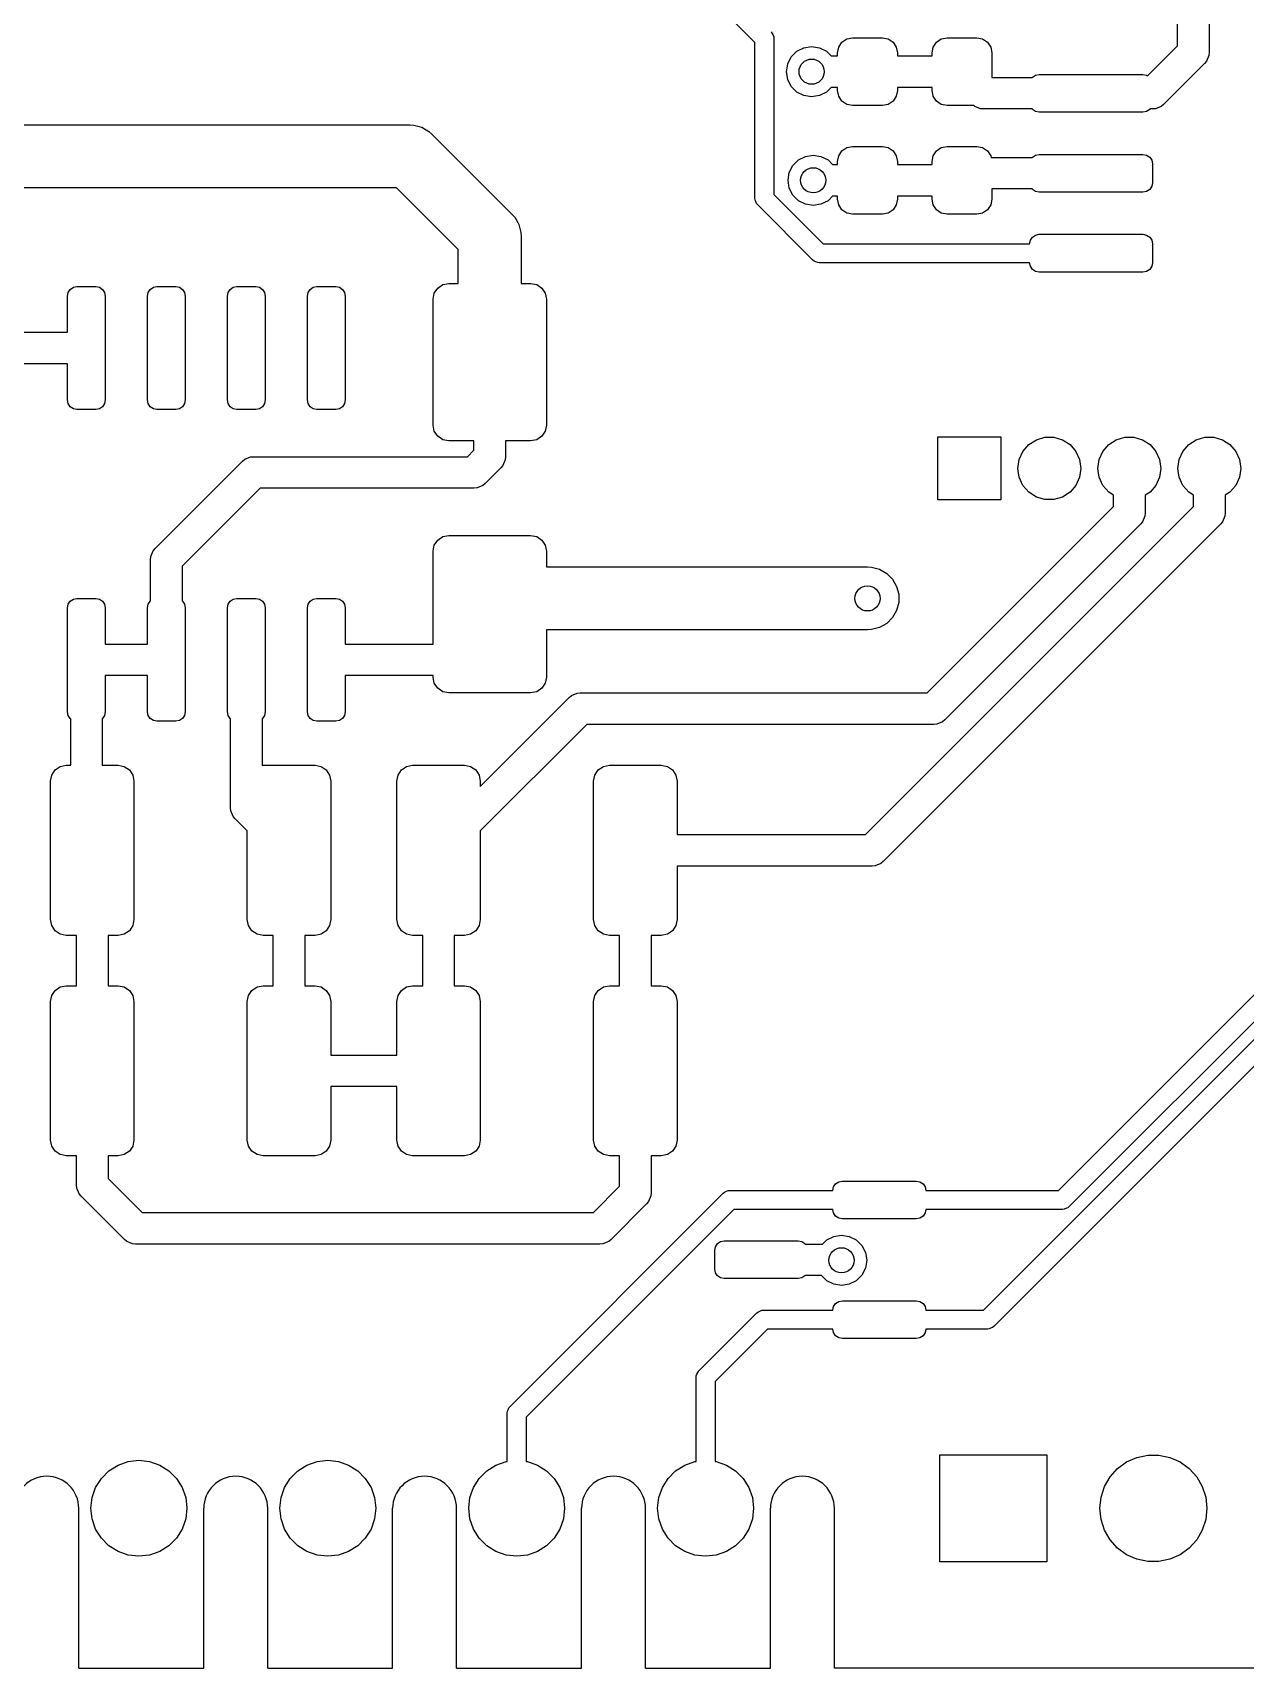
# Model space of a CAD drawing. Extents: x 116 to 183, y -110.2 to -37.6.
# Drawn here: x 143.49 to 162.75, y -110.24 to -84.27 of the extents above; entities that cross this region are included whole.
import ezdxf

# ---------------------------------------------------------------- set-up
doc = ezdxf.new("R2010")
doc.units = 0
doc.layers.add('BLACK', color=7, linetype='CONTINUOUS')

msp = doc.modelspace()

# ---------------------------------------------------------------- linework, layer by layer
at = {"layer": 'BLACK', "linetype": 'CONTINUOUS'}
for p, q in [((154.9625, -84.424632), (152.380174, -81.842306)), ((161.675, -84.476445), (161.675, -82.784)), ((162.175, -82.5965), (162.175, -84.579999)), ((155.218566, -84.256434), (155.237221, -84.279165)), ((155.237221, -84.279165), (155.244227, -84.296079)), ((155.244227, -84.296079), (155.259618, -84.333236)), ((155.259618, -84.333236), (155.2625, -84.3625)), ((155.2625, -84.3625), (155.2625, -86.836029)), ((156.344562, -84.419562), (156.421613, -84.368079)), ((156.421613, -84.368079), (156.5125, -84.35)), ((156.5125, -84.35), (156.9875, -84.35)), ((156.9875, -84.35), (157.078387, -84.368079)), ((157.078387, -84.368079), (157.155438, -84.419562)), ((157.844562, -84.419562), (157.921613, -84.368079)), ((157.921613, -84.368079), (158.0125, -84.35)), ((158.0125, -84.35), (158.4875, -84.35)), ((158.4875, -84.35), (158.578387, -84.368079)), ((158.578387, -84.368079), (158.655438, -84.419562)), ((154.9625, -86.898161), (154.9625, -84.424632)), ((155.482077, -84.763893), (155.538893, -84.652386)), ((155.538893, -84.652386), (155.627386, -84.563893)), ((155.627386, -84.563893), (155.738893, -84.507077)), ((155.738893, -84.507077), (155.8625, -84.4875)), ((155.8625, -84.4875), (155.986107, -84.507077)), ((155.986107, -84.507077), (156.097614, -84.563893)), ((156.097614, -84.563893), (156.171221, -84.6375)), ((156.171221, -84.6375), (156.275, -84.6375)), ((156.275, -84.5875), (156.293079, -84.496613)), ((156.275, -84.6375), (156.275, -84.5875)), ((156.293079, -84.496613), (156.344562, -84.419562)), ((157.155438, -84.419562), (157.206921, -84.496613)), ((157.206921, -84.496613), (157.225, -84.5875)), ((157.225, -84.5875), (157.225, -84.6375)), ((157.225, -84.6375), (157.775, -84.6375)), ((157.775, -84.5875), (157.793079, -84.496613)), ((157.775, -84.6375), (157.775, -84.5875)), ((157.793079, -84.496613), (157.844562, -84.419562)), ((158.655438, -84.419562), (158.706921, -84.496613)), ((158.706921, -84.496613), (158.725, -84.5875)), ((158.725, -84.5875), (158.725, -84.98)), ((161.198962, -84.952482), (161.675, -84.476445)), ((162.170196, -84.628772), (162.132867, -84.718892)), ((162.175, -84.579999), (162.170196, -84.628772)), ((155.4625, -84.8875), (155.482077, -84.763893)), ((155.482077, -85.011107), (155.4625, -84.8875)), ((162.101777, -84.756776), (161.451776, -85.406777)), ((162.132862, -84.718896), (162.101777, -84.756776)), ((162.132867, -84.718892), (162.132862, -84.718896)), ((155.538893, -85.122614), (155.482077, -85.011107)), ((155.627386, -85.211107), (155.538893, -85.122614)), ((156.171221, -85.1375), (156.097614, -85.211107)), ((156.275, -85.1375), (156.171221, -85.1375)), ((156.275, -85.1875), (156.275, -85.1375)), ((157.775, -85.1375), (157.225, -85.1375)), ((157.225, -85.1375), (157.225, -85.1875)), ((157.775, -85.1875), (157.775, -85.1375)), ((158.725, -84.98), (159.364881, -84.98)), ((159.364881, -84.98), (159.368934, -84.973934)), ((159.368934, -84.973934), (159.417597, -84.941418)), ((159.417597, -84.941418), (159.475, -84.93)), ((159.475, -84.93), (161.125, -84.93)), ((161.125, -84.93), (161.182403, -84.941418)), ((161.182403, -84.941418), (161.198962, -84.952482)), ((155.738893, -85.267923), (155.627386, -85.211107)), ((155.8625, -85.2875), (155.738893, -85.267923)), ((155.986107, -85.267923), (155.8625, -85.2875)), ((156.097614, -85.211107), (155.986107, -85.267923)), ((156.293079, -85.278387), (156.275, -85.1875)), ((156.344562, -85.355438), (156.293079, -85.278387)), ((156.421613, -85.406921), (156.344562, -85.355438)), ((156.5125, -85.425), (156.421613, -85.406921)), ((156.9875, -85.425), (156.5125, -85.425)), ((157.078387, -85.406921), (156.9875, -85.425)), ((157.155438, -85.355438), (157.078387, -85.406921)), ((157.206921, -85.278387), (157.155438, -85.355438)), ((157.225, -85.1875), (157.206921, -85.278387)), ((157.793079, -85.278387), (157.775, -85.1875)), ((157.844562, -85.355438), (157.793079, -85.278387)), ((157.921613, -85.406921), (157.844562, -85.355438)), ((158.0125, -85.425), (157.921613, -85.406921)), ((158.437929, -85.425), (158.0125, -85.425)), ((158.453602, -85.437862), (158.437929, -85.425)), ((161.451776, -85.406777), (161.413896, -85.437862)), ((158.453607, -85.437867), (158.453602, -85.437862)), ((158.543727, -85.475196), (158.453607, -85.437867)), ((158.5925, -85.48), (158.543727, -85.475196)), ((159.364881, -85.48), (158.5925, -85.48)), ((159.368934, -85.486066), (159.364881, -85.48)), ((159.417597, -85.518582), (159.368934, -85.486066)), ((159.475, -85.53), (159.417597, -85.518582)), ((161.125, -85.53), (159.475, -85.53)), ((161.182403, -85.518582), (161.125, -85.53)), ((161.231066, -85.486066), (161.182403, -85.518582)), ((161.235119, -85.48), (161.231066, -85.486066)), ((161.274999, -85.48), (161.235119, -85.48)), ((161.323772, -85.475196), (161.274999, -85.48)), ((161.413892, -85.437867), (161.323772, -85.475196)), ((161.413896, -85.437862), (161.413892, -85.437867)), ((136.525, -85.733), (149.479, -85.733)), ((149.479, -85.733), (149.544248, -85.737277)), ((149.544248, -85.737277), (149.544263, -85.737277)), ((149.544263, -85.737277), (149.670342, -85.77106)), ((149.670342, -85.77106), (149.783381, -85.836323)), ((149.783381, -85.836323), (149.783396, -85.836338)), ((149.783396, -85.836338), (149.832553, -85.879447)), ((149.832553, -85.879447), (151.103553, -87.150446)), ((156.293079, -86.221613), (156.344562, -86.144562)), ((156.344562, -86.144562), (156.421613, -86.093079)), ((156.421613, -86.093079), (156.5125, -86.075)), ((156.5125, -86.075), (156.9875, -86.075)), ((156.9875, -86.075), (157.078387, -86.093079)), ((157.078387, -86.093079), (157.155438, -86.144562)), ((157.155438, -86.144562), (157.206921, -86.221613)), ((157.793079, -86.221613), (157.844562, -86.144562)), ((157.844562, -86.144562), (157.921613, -86.093079)), ((157.921613, -86.093079), (158.0125, -86.075)), ((158.0125, -86.075), (158.4875, -86.075)), ((158.4875, -86.075), (158.578387, -86.093079)), ((158.578387, -86.093079), (158.655438, -86.144562)), ((158.655438, -86.144562), (158.706921, -86.221613)), ((159.417597, -86.211418), (159.475, -86.2)), ((159.475, -86.2), (161.125, -86.2)), ((161.125, -86.2), (161.182403, -86.211418)), ((155.507077, -86.488893), (155.563893, -86.377386)), ((155.563893, -86.377386), (155.652386, -86.288893)), ((155.652386, -86.288893), (155.763893, -86.232077)), ((155.763893, -86.232077), (155.8875, -86.2125)), ((155.8875, -86.2125), (156.011107, -86.232077)), ((156.011107, -86.232077), (156.122614, -86.288893)), ((156.122614, -86.288893), (156.196221, -86.3625)), ((156.196221, -86.3625), (156.275, -86.3625)), ((156.275, -86.3125), (156.293079, -86.221613)), ((156.275, -86.3625), (156.275, -86.3125)), ((157.206921, -86.221613), (157.225, -86.3125)), ((157.225, -86.3125), (157.225, -86.3625)), ((157.225, -86.3625), (157.775, -86.3625)), ((157.775, -86.3125), (157.793079, -86.221613)), ((157.775, -86.3625), (157.775, -86.3125)), ((158.706921, -86.221613), (158.712568, -86.25)), ((158.712568, -86.25), (159.364881, -86.25)), ((159.364881, -86.25), (159.368934, -86.243934)), ((159.368934, -86.243934), (159.417597, -86.211418)), ((161.182403, -86.211418), (161.231066, -86.243934)), ((161.231066, -86.243934), (161.263582, -86.292597)), ((161.263582, -86.292597), (161.275, -86.35)), ((161.275, -86.35), (161.275, -86.65)), ((155.4875, -86.6125), (155.507077, -86.488893)), ((155.507077, -86.736107), (155.4875, -86.6125)), ((161.263582, -86.707403), (161.231066, -86.756066)), ((161.275, -86.65), (161.263582, -86.707403)), ((149.271894, -86.733), (136.732107, -86.733)), ((150.25, -87.711106), (149.271894, -86.733)), ((154.965382, -86.927425), (154.9625, -86.898161)), ((154.974659, -86.949822), (154.965382, -86.927425)), ((154.987779, -86.981496), (154.974659, -86.949822)), ((155.006434, -87.004227), (154.987779, -86.981496)), ((155.2625, -86.836029), (156.046471, -87.62)), ((155.563893, -86.847614), (155.507077, -86.736107)), ((155.652386, -86.936107), (155.563893, -86.847614)), ((155.763893, -86.992923), (155.652386, -86.936107)), ((156.122614, -86.936107), (156.011107, -86.992923)), ((156.196221, -86.8625), (156.122614, -86.936107)), ((156.275, -86.8625), (156.196221, -86.8625)), ((156.275, -86.9125), (156.275, -86.8625)), ((156.293079, -87.003387), (156.275, -86.9125)), ((157.225, -86.9125), (157.206921, -87.003387)), ((157.775, -86.8625), (157.225, -86.8625)), ((157.225, -86.8625), (157.225, -86.9125)), ((157.775, -86.9125), (157.775, -86.8625)), ((157.793079, -87.003387), (157.775, -86.9125)), ((158.725, -86.9125), (158.706921, -87.003387)), ((159.364881, -86.75), (158.725, -86.75)), ((158.725, -86.75), (158.725, -86.9125)), ((159.368934, -86.756066), (159.364881, -86.75)), ((159.417597, -86.788582), (159.368934, -86.756066)), ((159.475, -86.8), (159.417597, -86.788582)), ((161.125, -86.8), (159.475, -86.8)), ((161.182403, -86.788582), (161.125, -86.8)), ((161.231066, -86.756066), (161.182403, -86.788582)), ((151.103553, -87.150446), (151.146668, -87.19961)), ((151.146668, -87.19961), (151.146677, -87.199619)), ((151.146677, -87.199619), (151.194617, -87.282654)), ((155.878273, -87.876066), (155.006434, -87.004227)), ((155.8875, -87.0125), (155.763893, -86.992923)), ((156.011107, -86.992923), (155.8875, -87.0125)), ((156.344562, -87.080438), (156.293079, -87.003387)), ((156.421613, -87.131921), (156.344562, -87.080438)), ((156.5125, -87.15), (156.421613, -87.131921)), ((156.9875, -87.15), (156.5125, -87.15)), ((157.078387, -87.131921), (156.9875, -87.15)), ((157.155438, -87.080438), (157.078387, -87.131921)), ((157.206921, -87.003387), (157.155438, -87.080438)), ((157.844562, -87.080438), (157.793079, -87.003387)), ((157.921613, -87.131921), (157.844562, -87.080438)), ((158.0125, -87.15), (157.921613, -87.131921)), ((158.4875, -87.15), (158.0125, -87.15)), ((158.578387, -87.131921), (158.4875, -87.15)), ((158.655438, -87.080438), (158.578387, -87.131921)), ((158.706921, -87.003387), (158.655438, -87.080438)), ((151.194617, -87.282654), (151.21194, -87.312658)), ((151.21194, -87.312658), (151.245723, -87.438737)), ((151.245723, -87.438737), (151.245723, -87.438752)), ((151.245723, -87.438752), (151.25, -87.504)), ((151.25, -87.504), (151.25, -88.25)), ((159.368934, -87.513934), (159.417597, -87.481418)), ((159.417597, -87.481418), (159.475, -87.47)), ((159.475, -87.47), (161.125, -87.47)), ((161.125, -87.47), (161.182403, -87.481418)), ((161.182403, -87.481418), (161.231066, -87.513934)), ((150.25, -88.25), (150.25, -87.711106)), ((156.046471, -87.62), (159.325, -87.62)), ((159.325, -87.62), (159.336418, -87.562597)), ((159.336418, -87.562597), (159.368934, -87.513934)), ((161.231066, -87.513934), (161.263582, -87.562597)), ((161.263582, -87.562597), (161.275, -87.62)), ((161.275, -87.62), (161.275, -87.92)), ((155.901004, -87.894721), (155.878273, -87.876066)), ((155.929029, -87.906329), (155.901004, -87.894721)), ((155.955075, -87.917118), (155.929029, -87.906329)), ((155.984339, -87.92), (155.955075, -87.917118)), ((159.325, -87.92), (155.984339, -87.92)), ((159.336418, -87.977403), (159.325, -87.92)), ((159.368934, -88.026066), (159.336418, -87.977403)), ((159.417597, -88.058582), (159.368934, -88.026066)), ((161.231066, -88.026066), (161.182403, -88.058582)), ((161.263582, -87.977403), (161.231066, -88.026066)), ((161.275, -87.92), (161.263582, -87.977403)), ((149.923223, -88.323223), (150.004329, -88.26903)), ((150.004329, -88.26903), (150.1, -88.25)), ((150.1, -88.25), (150.25, -88.25)), ((151.25, -88.25), (151.4, -88.25)), ((151.4, -88.25), (151.495671, -88.26903)), ((151.495671, -88.26903), (151.576777, -88.323223)), ((159.475, -88.07), (159.417597, -88.058582)), ((161.125, -88.07), (159.475, -88.07)), ((161.182403, -88.058582), (161.125, -88.07)), ((144.045, -88.45), (144.056418, -88.392597)), ((144.045, -89.025), (144.045, -88.45)), ((144.056418, -88.392597), (144.088934, -88.343934)), ((144.088934, -88.343934), (144.137597, -88.311418)), ((144.137597, -88.311418), (144.195, -88.3)), ((144.195, -88.3), (144.495, -88.3)), ((144.495, -88.3), (144.552403, -88.311418)), ((144.552403, -88.311418), (144.601066, -88.343934)), ((144.601066, -88.343934), (144.633582, -88.392597)), ((144.633582, -88.392597), (144.645, -88.45)), ((144.645, -88.45), (144.645, -90.1)), ((145.315, -88.45), (145.326418, -88.392597)), ((145.315, -90.1), (145.315, -88.45)), ((145.326418, -88.392597), (145.358934, -88.343934)), ((145.358934, -88.343934), (145.407597, -88.311418)), ((145.407597, -88.311418), (145.465, -88.3)), ((145.465, -88.3), (145.765, -88.3)), ((145.765, -88.3), (145.822403, -88.311418)), ((145.822403, -88.311418), (145.871066, -88.343934)), ((145.871066, -88.343934), (145.903582, -88.392597)), ((145.903582, -88.392597), (145.915, -88.45)), ((145.915, -88.45), (145.915, -90.1)), ((146.585, -88.45), (146.596418, -88.392597)), ((146.585, -90.1), (146.585, -88.45)), ((146.596418, -88.392597), (146.628934, -88.343934)), ((146.628934, -88.343934), (146.677597, -88.311418)), ((146.677597, -88.311418), (146.735, -88.3)), ((146.735, -88.3), (147.035, -88.3)), ((147.035, -88.3), (147.092403, -88.311418)), ((147.092403, -88.311418), (147.141066, -88.343934)), ((147.141066, -88.343934), (147.173582, -88.392597)), ((147.173582, -88.392597), (147.185, -88.45)), ((147.185, -88.45), (147.185, -90.1)), ((147.855, -88.45), (147.866418, -88.392597)), ((147.855, -90.1), (147.855, -88.45)), ((147.866418, -88.392597), (147.898934, -88.343934)), ((147.898934, -88.343934), (147.947597, -88.311418)), ((147.947597, -88.311418), (148.005, -88.3)), ((148.005, -88.3), (148.305, -88.3)), ((148.305, -88.3), (148.362403, -88.311418)), ((148.362403, -88.311418), (148.411066, -88.343934)), ((148.411066, -88.343934), (148.443582, -88.392597)), ((148.443582, -88.392597), (148.455, -88.45)), ((148.455, -88.45), (148.455, -90.1)), ((149.85, -88.5), (149.86903, -88.404329)), ((149.85, -90.5), (149.85, -88.5)), ((149.86903, -88.404329), (149.923223, -88.323223)), ((151.576777, -88.323223), (151.63097, -88.404329)), ((151.63097, -88.404329), (151.65, -88.5)), ((151.65, -88.5), (151.65, -90.5)), ((143.009, -89.025), (144.045, -89.025)), ((144.045, -89.525), (143.009, -89.525)), ((144.045, -90.1), (144.045, -89.525)), ((144.056418, -90.157403), (144.045, -90.1)), ((144.645, -90.1), (144.633582, -90.157403)), ((145.326418, -90.157403), (145.315, -90.1)), ((145.915, -90.1), (145.903582, -90.157403)), ((146.596418, -90.157403), (146.585, -90.1)), ((147.185, -90.1), (147.173582, -90.157403)), ((147.866418, -90.157403), (147.855, -90.1)), ((148.455, -90.1), (148.443582, -90.157403)), ((144.088934, -90.206066), (144.056418, -90.157403)), ((144.137597, -90.238582), (144.088934, -90.206066)), ((144.195, -90.25), (144.137597, -90.238582)), ((144.495, -90.25), (144.195, -90.25)), ((144.552403, -90.238582), (144.495, -90.25)), ((144.601066, -90.206066), (144.552403, -90.238582)), ((144.633582, -90.157403), (144.601066, -90.206066)), ((145.358934, -90.206066), (145.326418, -90.157403)), ((145.407597, -90.238582), (145.358934, -90.206066)), ((145.465, -90.25), (145.407597, -90.238582)), ((145.765, -90.25), (145.465, -90.25)), ((145.822403, -90.238582), (145.765, -90.25)), ((145.871066, -90.206066), (145.822403, -90.238582)), ((145.903582, -90.157403), (145.871066, -90.206066)), ((146.628934, -90.206066), (146.596418, -90.157403)), ((146.677597, -90.238582), (146.628934, -90.206066)), ((146.735, -90.25), (146.677597, -90.238582)), ((147.035, -90.25), (146.735, -90.25)), ((147.092403, -90.238582), (147.035, -90.25)), ((147.141066, -90.206066), (147.092403, -90.238582)), ((147.173582, -90.157403), (147.141066, -90.206066)), ((147.898934, -90.206066), (147.866418, -90.157403)), ((147.947597, -90.238582), (147.898934, -90.206066)), ((148.005, -90.25), (147.947597, -90.238582)), ((148.305, -90.25), (148.005, -90.25)), ((148.362403, -90.238582), (148.305, -90.25)), ((148.411066, -90.206066), (148.362403, -90.238582)), ((148.443582, -90.157403), (148.411066, -90.206066)), ((149.86903, -90.595671), (149.85, -90.5)), ((149.923223, -90.676777), (149.86903, -90.595671)), ((151.63097, -90.595671), (151.576777, -90.676777)), ((151.65, -90.5), (151.63097, -90.595671)), ((150.004329, -90.73097), (149.923223, -90.676777)), ((150.1, -90.75), (150.004329, -90.73097)), ((150.5, -90.75), (150.1, -90.75)), ((150.5, -90.896446), (150.5, -90.75)), ((151.4, -90.75), (151, -90.75)), ((151, -90.75), (151, -91)), ((151.495671, -90.73097), (151.4, -90.75)), ((151.576777, -90.676777), (151.495671, -90.73097)), ((157.869, -91.686), (157.869, -90.686)), ((157.869, -90.686), (158.869, -90.686)), ((158.869, -90.686), (158.869, -91.686)), ((159.218373, -90.91568), (159.31157, -90.808125)), ((159.31157, -90.808125), (159.431292, -90.731184)), ((159.431292, -90.731184), (159.567843, -90.691089)), ((159.567843, -90.691089), (159.710157, -90.691089)), ((159.710157, -90.691089), (159.846708, -90.731184)), ((159.846708, -90.731184), (159.96643, -90.808125)), ((159.96643, -90.808125), (160.059627, -90.91568)), ((160.488373, -90.91568), (160.58157, -90.808125)), ((160.58157, -90.808125), (160.701292, -90.731184)), ((160.701292, -90.731184), (160.837843, -90.691089)), ((160.837843, -90.691089), (160.980157, -90.691089)), ((160.980157, -90.691089), (161.116708, -90.731184)), ((161.116708, -90.731184), (161.23643, -90.808125)), ((161.23643, -90.808125), (161.329627, -90.91568)), ((161.758373, -90.91568), (161.85157, -90.808125)), ((161.85157, -90.808125), (161.971292, -90.731184)), ((161.971292, -90.731184), (162.107843, -90.691089)), ((162.107843, -90.691089), (162.250157, -90.691089)), ((162.250157, -90.691089), (162.386708, -90.731184)), ((162.386708, -90.731184), (162.50643, -90.808125)), ((162.50643, -90.808125), (162.599627, -90.91568)), ((145.438223, -92.458223), (146.823223, -91.073223)), ((146.823223, -91.073223), (146.861108, -91.042132)), ((146.861108, -91.042132), (146.951228, -91.004803)), ((146.951228, -91.004803), (146.951237, -91.004803)), ((146.951237, -91.004803), (147, -91)), ((147, -91), (150.396446, -91)), ((150.396446, -91), (150.5, -90.896446)), ((150.957862, -91.138897), (150.926776, -91.176777)), ((150.957867, -91.138893), (150.957862, -91.138897)), ((150.995196, -91.048773), (150.957867, -91.138893)), ((151, -91), (150.995196, -91.048773)), ((159.139, -91.186), (159.159254, -91.045134)), ((159.159254, -91.045134), (159.218373, -90.91568)), ((160.059627, -90.91568), (160.118746, -91.045134)), ((160.118746, -91.045134), (160.139, -91.186)), ((160.409, -91.186), (160.429254, -91.045134)), ((160.429254, -91.045134), (160.488373, -90.91568)), ((161.329627, -90.91568), (161.388746, -91.045134)), ((161.388746, -91.045134), (161.409, -91.186)), ((161.679, -91.186), (161.699254, -91.045134)), ((161.699254, -91.045134), (161.758373, -90.91568)), ((162.599627, -90.91568), (162.658746, -91.045134)), ((162.658746, -91.045134), (162.679, -91.186)), ((150.926776, -91.176777), (150.676777, -91.426777)), ((159.159254, -91.326866), (159.139, -91.186)), ((159.218373, -91.45632), (159.159254, -91.326866)), ((160.118746, -91.326866), (160.059627, -91.45632)), ((160.139, -91.186), (160.118746, -91.326866)), ((160.429254, -91.326866), (160.409, -91.186)), ((160.488373, -91.45632), (160.429254, -91.326866)), ((161.388746, -91.326866), (161.329627, -91.45632)), ((161.409, -91.186), (161.388746, -91.326866)), ((161.699254, -91.326866), (161.679, -91.186)), ((161.758373, -91.45632), (161.699254, -91.326866)), ((162.658746, -91.326866), (162.599627, -91.45632)), ((162.679, -91.186), (162.658746, -91.326866)), ((147.103554, -91.5), (145.865, -92.738554)), ((150.5, -91.5), (147.103554, -91.5)), ((150.548773, -91.495196), (150.5, -91.5)), ((150.638893, -91.457867), (150.548773, -91.495196)), ((150.638897, -91.457862), (150.638893, -91.457867)), ((150.676777, -91.426777), (150.638897, -91.457862)), ((159.31157, -91.563875), (159.218373, -91.45632)), ((159.431292, -91.640816), (159.31157, -91.563875)), ((159.567843, -91.680911), (159.431292, -91.640816)), ((159.846708, -91.640816), (159.710157, -91.680911)), ((159.96643, -91.563875), (159.846708, -91.640816)), ((160.059627, -91.45632), (159.96643, -91.563875)), ((160.58157, -91.563875), (160.488373, -91.45632)), ((160.659, -91.613636), (160.58157, -91.563875)), ((160.659, -91.789552), (160.659, -91.613636)), ((161.23643, -91.563875), (161.159, -91.613636)), ((161.159, -91.613636), (161.159, -91.893106)), ((161.329627, -91.45632), (161.23643, -91.563875)), ((161.85157, -91.563875), (161.758373, -91.45632)), ((161.929, -91.613636), (161.85157, -91.563875)), ((161.929, -91.789552), (161.929, -91.613636)), ((162.50643, -91.563875), (162.429, -91.613636)), ((162.429, -91.613636), (162.429, -91.893106)), ((162.599627, -91.45632), (162.50643, -91.563875)), ((156.718552, -97), (161.929, -91.789552)), ((157.698552, -94.75), (160.659, -91.789552)), ((158.869, -91.686), (157.869, -91.686)), ((159.710157, -91.680911), (159.567843, -91.680911)), ((161.159, -91.893106), (161.154197, -91.941868)), ((162.429, -91.893106), (162.424196, -91.941879)), ((162.355777, -92.069883), (156.998883, -97.426777)), ((161.085777, -92.069882), (157.978883, -95.176777)), ((161.116868, -92.031998), (161.085777, -92.069882)), ((161.154197, -91.941878), (161.116868, -92.031998)), ((161.154197, -91.941868), (161.154197, -91.941878)), ((162.386862, -92.032003), (162.355777, -92.069883)), ((162.386867, -92.031999), (162.386862, -92.032003)), ((162.424196, -91.941879), (162.386867, -92.031999)), ((149.85, -92.5), (149.86903, -92.404329)), ((149.86903, -92.404329), (149.923223, -92.323223)), ((149.923223, -92.323223), (150.004329, -92.26903)), ((150.004329, -92.26903), (150.1, -92.25)), ((150.1, -92.25), (151.4, -92.25)), ((151.4, -92.25), (151.495671, -92.26903)), ((151.495671, -92.26903), (151.576777, -92.323223)), ((151.576777, -92.323223), (151.63097, -92.404329)), ((151.63097, -92.404329), (151.65, -92.5)), ((145.365, -92.635), (145.369804, -92.586227)), ((145.365, -93.28988), (145.365, -92.635)), ((145.369804, -92.586227), (145.407133, -92.496107)), ((145.407133, -92.496107), (145.407137, -92.496102)), ((145.407137, -92.496102), (145.438223, -92.458223)), ((149.85, -93.975), (149.85, -92.5)), ((151.65, -92.5), (151.65, -92.75)), ((145.865, -92.738554), (145.865, -93.28988)), ((151.65, -92.75), (156.75, -92.75)), ((156.75, -92.75), (156.815263, -92.754278)), ((156.815263, -92.754278), (156.941342, -92.78806)), ((156.941342, -92.78806), (157.054381, -92.853323)), ((157.054381, -92.853323), (157.146677, -92.945619)), ((157.146677, -92.945619), (157.21194, -93.058658)), ((157.21194, -93.058658), (157.245722, -93.184737)), ((157.245722, -93.184737), (157.245722, -93.315263)), ((144.045, -93.4), (144.056418, -93.342597)), ((144.045, -95.05), (144.045, -93.4)), ((144.056418, -93.342597), (144.088934, -93.293934)), ((144.088934, -93.293934), (144.137597, -93.261418)), ((144.137597, -93.261418), (144.195, -93.25)), ((144.195, -93.25), (144.495, -93.25)), ((144.495, -93.25), (144.552403, -93.261418)), ((144.552403, -93.261418), (144.601066, -93.293934)), ((144.601066, -93.293934), (144.633582, -93.342597)), ((144.633582, -93.342597), (144.645, -93.4)), ((144.645, -93.4), (144.645, -93.975)), ((145.315, -93.4), (145.326418, -93.342597)), ((145.315, -93.975), (145.315, -93.4)), ((145.326418, -93.342597), (145.358934, -93.293934)), ((145.358934, -93.293934), (145.365, -93.28988)), ((145.865, -93.28988), (145.871066, -93.293934)), ((145.871066, -93.293934), (145.903582, -93.342597)), ((145.903582, -93.342597), (145.915, -93.4)), ((145.915, -93.4), (145.915, -95.05)), ((146.585, -93.4), (146.596418, -93.342597)), ((146.585, -95.05), (146.585, -93.4)), ((146.596418, -93.342597), (146.628934, -93.293934)), ((146.628934, -93.293934), (146.677597, -93.261418)), ((146.677597, -93.261418), (146.735, -93.25)), ((146.735, -93.25), (147.035, -93.25)), ((147.035, -93.25), (147.092403, -93.261418)), ((147.092403, -93.261418), (147.141066, -93.293934)), ((147.141066, -93.293934), (147.173582, -93.342597)), ((147.173582, -93.342597), (147.185, -93.4)), ((147.185, -93.4), (147.185, -95.05)), ((147.855, -93.4), (147.866418, -93.342597)), ((147.855, -95.05), (147.855, -93.4)), ((147.866418, -93.342597), (147.898934, -93.293934)), ((147.898934, -93.293934), (147.947597, -93.261418)), ((147.947597, -93.261418), (148.005, -93.25)), ((148.005, -93.25), (148.305, -93.25)), ((148.305, -93.25), (148.362403, -93.261418)), ((148.362403, -93.261418), (148.411066, -93.293934)), ((148.411066, -93.293934), (148.443582, -93.342597)), ((148.443582, -93.342597), (148.455, -93.4)), ((148.455, -93.4), (148.455, -93.975)), ((157.21194, -93.441342), (157.146677, -93.554381)), ((157.245722, -93.315263), (157.21194, -93.441342)), ((156.941342, -93.71194), (156.815263, -93.745722)), ((157.054381, -93.646677), (156.941342, -93.71194)), ((157.146677, -93.554381), (157.054381, -93.646677)), ((144.645, -93.975), (145.315, -93.975)), ((148.455, -93.975), (149.85, -93.975)), ((156.75, -93.75), (151.65, -93.75)), ((151.65, -93.75), (151.65, -94.5)), ((156.815263, -93.745722), (156.75, -93.75)), ((145.315, -94.475), (144.645, -94.475)), ((144.645, -94.475), (144.645, -95.05)), ((145.315, -95.05), (145.315, -94.475)), ((149.85, -94.475), (148.455, -94.475)), ((148.455, -94.475), (148.455, -95.05)), ((149.85, -94.5), (149.85, -94.475)), ((149.86903, -94.595671), (149.85, -94.5)), ((151.65, -94.5), (151.63097, -94.595671)), ((149.923223, -94.676777), (149.86903, -94.595671)), ((150.004329, -94.73097), (149.923223, -94.676777)), ((150.1, -94.75), (150.004329, -94.73097)), ((151.4, -94.75), (150.1, -94.75)), ((151.495671, -94.73097), (151.4, -94.75)), ((151.576777, -94.676777), (151.495671, -94.73097)), ((151.63097, -94.595671), (151.576777, -94.676777)), ((152.048608, -94.792132), (152.138728, -94.754803)), ((152.138728, -94.754803), (152.138737, -94.754803)), ((152.138737, -94.754803), (152.1875, -94.75)), ((152.1875, -94.75), (157.698552, -94.75)), ((150.6, -96.233946), (152.010724, -94.823223)), ((152.010724, -94.823223), (152.048608, -94.792132)), ((144.056418, -95.107403), (144.045, -95.05)), ((144.088934, -95.156066), (144.056418, -95.107403)), ((144.095, -95.160119), (144.088934, -95.156066)), ((144.095, -95.9), (144.095, -95.160119)), ((144.601066, -95.156066), (144.595, -95.160119)), ((144.595, -95.160119), (144.595, -95.9)), ((144.633582, -95.107403), (144.601066, -95.156066)), ((144.645, -95.05), (144.633582, -95.107403)), ((145.326418, -95.107403), (145.315, -95.05)), ((145.358934, -95.156066), (145.326418, -95.107403)), ((145.407597, -95.188582), (145.358934, -95.156066)), ((145.465, -95.2), (145.407597, -95.188582)), ((145.765, -95.2), (145.465, -95.2)), ((145.822403, -95.188582), (145.765, -95.2)), ((145.871066, -95.156066), (145.822403, -95.188582)), ((145.903582, -95.107403), (145.871066, -95.156066)), ((145.915, -95.05), (145.903582, -95.107403)), ((146.596418, -95.107403), (146.585, -95.05)), ((146.628934, -95.156066), (146.596418, -95.107403)), ((146.635, -95.160119), (146.628934, -95.156066)), ((146.635, -96.5725), (146.635, -95.160119)), ((147.141066, -95.156066), (147.135, -95.160119)), ((147.135, -95.160119), (147.135, -95.902983)), ((147.173582, -95.107403), (147.141066, -95.156066)), ((147.185, -95.05), (147.173582, -95.107403)), ((147.866418, -95.107403), (147.855, -95.05)), ((147.898934, -95.156066), (147.866418, -95.107403)), ((147.947597, -95.188582), (147.898934, -95.156066)), ((148.005, -95.2), (147.947597, -95.188582)), ((148.305, -95.2), (148.005, -95.2)), ((148.362403, -95.188582), (148.305, -95.2)), ((148.411066, -95.156066), (148.362403, -95.188582)), ((148.443582, -95.107403), (148.411066, -95.156066)), ((148.455, -95.05), (148.443582, -95.107403)), ((152.291053, -95.25), (150.6, -96.941053)), ((157.802106, -95.25), (152.291053, -95.25)), ((157.850879, -95.245196), (157.802106, -95.25)), ((157.940999, -95.207867), (157.850879, -95.245196)), ((157.941003, -95.207862), (157.940999, -95.207867)), ((157.978883, -95.176777), (157.941003, -95.207862)), ((143.775, -96.15), (143.79403, -96.054329)), ((143.79403, -96.054329), (143.848223, -95.973223)), ((143.848223, -95.973223), (143.929329, -95.91903)), ((143.929329, -95.91903), (144.025, -95.9)), ((144.025, -95.9), (144.095, -95.9)), ((144.595, -95.9), (144.85, -95.9)), ((144.85, -95.9), (144.945671, -95.91903)), ((144.945671, -95.91903), (145.026777, -95.973223)), ((145.026777, -95.973223), (145.08097, -96.054329)), ((145.08097, -96.054329), (145.1, -96.15)), ((147.135, -95.902983), (147.15, -95.9)), ((147.15, -95.9), (147.975, -95.9)), ((147.975, -95.9), (148.070671, -95.91903)), ((148.070671, -95.91903), (148.151777, -95.973223)), ((148.151777, -95.973223), (148.20597, -96.054329)), ((148.20597, -96.054329), (148.225, -96.15)), ((149.275, -96.15), (149.29403, -96.054329)), ((149.29403, -96.054329), (149.348223, -95.973223)), ((149.348223, -95.973223), (149.429329, -95.91903)), ((149.429329, -95.91903), (149.525, -95.9)), ((149.525, -95.9), (150.35, -95.9)), ((150.35, -95.9), (150.445671, -95.91903)), ((150.445671, -95.91903), (150.526777, -95.973223)), ((150.526777, -95.973223), (150.58097, -96.054329)), ((150.58097, -96.054329), (150.6, -96.15)), ((152.4, -96.15), (152.41903, -96.054329)), ((152.41903, -96.054329), (152.473223, -95.973223)), ((152.473223, -95.973223), (152.554329, -95.91903)), ((152.554329, -95.91903), (152.65, -95.9)), ((152.65, -95.9), (153.475, -95.9)), ((153.475, -95.9), (153.570671, -95.91903)), ((153.570671, -95.91903), (153.651777, -95.973223)), ((153.651777, -95.973223), (153.70597, -96.054329)), ((153.70597, -96.054329), (153.725, -96.15)), ((143.775, -98.35), (143.775, -96.15)), ((145.1, -96.15), (145.1, -98.35)), ((148.225, -96.15), (148.225, -98.35)), ((149.275, -98.35), (149.275, -96.15)), ((150.6, -96.15), (150.6, -96.233946)), ((152.4, -98.35), (152.4, -96.15)), ((153.725, -96.15), (153.725, -97)), ((146.639804, -96.621273), (146.635, -96.5725)), ((146.677133, -96.711393), (146.639804, -96.621273)), ((146.677137, -96.711397), (146.677133, -96.711393)), ((146.708223, -96.749277), (146.677137, -96.711397)), ((146.9, -96.941053), (146.708223, -96.749277)), ((146.9, -98.35), (146.9, -96.941053)), ((150.6, -96.941053), (150.6, -98.35)), ((153.725, -97), (156.718552, -97)), ((156.822106, -97.5), (153.725, -97.5)), ((153.725, -97.5), (153.725, -98.35)), ((156.870879, -97.495196), (156.822106, -97.5)), ((156.960999, -97.457867), (156.870879, -97.495196)), ((156.961003, -97.457862), (156.960999, -97.457867)), ((156.998883, -97.426777), (156.961003, -97.457862)), ((143.79403, -98.445671), (143.775, -98.35)), ((145.1, -98.35), (145.08097, -98.445671)), ((146.91903, -98.445671), (146.9, -98.35)), ((148.225, -98.35), (148.20597, -98.445671)), ((149.29403, -98.445671), (149.275, -98.35)), ((150.6, -98.35), (150.58097, -98.445671)), ((152.41903, -98.445671), (152.4, -98.35)), ((153.725, -98.35), (153.70597, -98.445671)), ((143.848223, -98.526777), (143.79403, -98.445671)), ((143.929329, -98.58097), (143.848223, -98.526777)), ((144.025, -98.6), (143.929329, -98.58097)), ((144.1875, -98.6), (144.025, -98.6)), ((144.1875, -99.4), (144.1875, -98.6)), ((144.85, -98.6), (144.6875, -98.6)), ((144.6875, -98.6), (144.6875, -99.4)), ((144.945671, -98.58097), (144.85, -98.6)), ((145.026777, -98.526777), (144.945671, -98.58097)), ((145.08097, -98.445671), (145.026777, -98.526777)), ((146.973223, -98.526777), (146.91903, -98.445671)), ((147.054329, -98.58097), (146.973223, -98.526777)), ((147.15, -98.6), (147.054329, -98.58097)), ((147.3125, -98.6), (147.15, -98.6)), ((147.3125, -99.4), (147.3125, -98.6)), ((147.975, -98.6), (147.8125, -98.6)), ((147.8125, -98.6), (147.8125, -99.4)), ((148.070671, -98.58097), (147.975, -98.6)), ((148.151777, -98.526777), (148.070671, -98.58097)), ((148.20597, -98.445671), (148.151777, -98.526777)), ((149.348223, -98.526777), (149.29403, -98.445671)), ((149.429329, -98.58097), (149.348223, -98.526777)), ((149.525, -98.6), (149.429329, -98.58097)), ((149.6875, -98.6), (149.525, -98.6)), ((149.6875, -99.4), (149.6875, -98.6)), ((150.35, -98.6), (150.1875, -98.6)), ((150.1875, -98.6), (150.1875, -99.4)), ((150.445671, -98.58097), (150.35, -98.6)), ((150.526777, -98.526777), (150.445671, -98.58097)), ((150.58097, -98.445671), (150.526777, -98.526777)), ((152.473223, -98.526777), (152.41903, -98.445671)), ((152.554329, -98.58097), (152.473223, -98.526777)), ((152.65, -98.6), (152.554329, -98.58097)), ((152.8125, -98.6), (152.65, -98.6)), ((152.8125, -99.4), (152.8125, -98.6)), ((153.475, -98.6), (153.3125, -98.6)), ((153.3125, -98.6), (153.3125, -99.4)), ((153.570671, -98.58097), (153.475, -98.6)), ((153.651777, -98.526777), (153.570671, -98.58097)), ((153.70597, -98.445671), (153.651777, -98.526777)), ((159.7841, -102.65), (164.000082, -98.434018)), ((158.591207, -104.55), (164.207189, -98.934018)), ((164.16828, -98.690084), (159.952298, -102.906066)), ((164.375387, -99.190084), (158.759405, -104.806066)), ((143.848223, -99.473223), (143.929329, -99.41903)), ((143.929329, -99.41903), (144.025, -99.4)), ((144.025, -99.4), (144.1875, -99.4)), ((144.6875, -99.4), (144.85, -99.4)), ((144.85, -99.4), (144.945671, -99.41903)), ((144.945671, -99.41903), (145.026777, -99.473223)), ((146.973223, -99.473223), (147.054329, -99.41903)), ((147.054329, -99.41903), (147.15, -99.4)), ((147.15, -99.4), (147.3125, -99.4)), ((147.8125, -99.4), (147.975, -99.4)), ((147.975, -99.4), (148.070671, -99.41903)), ((148.070671, -99.41903), (148.151777, -99.473223)), ((149.348223, -99.473223), (149.429329, -99.41903)), ((149.429329, -99.41903), (149.525, -99.4)), ((149.525, -99.4), (149.6875, -99.4)), ((150.1875, -99.4), (150.35, -99.4)), ((150.35, -99.4), (150.445671, -99.41903)), ((150.445671, -99.41903), (150.526777, -99.473223)), ((152.473223, -99.473223), (152.554329, -99.41903)), ((152.554329, -99.41903), (152.65, -99.4)), ((152.65, -99.4), (152.8125, -99.4)), ((153.3125, -99.4), (153.475, -99.4)), ((153.475, -99.4), (153.570671, -99.41903)), ((153.570671, -99.41903), (153.651777, -99.473223)), ((143.775, -99.65), (143.79403, -99.554329)), ((143.775, -101.85), (143.775, -99.65)), ((143.79403, -99.554329), (143.848223, -99.473223)), ((145.026777, -99.473223), (145.08097, -99.554329)), ((145.08097, -99.554329), (145.1, -99.65)), ((145.1, -99.65), (145.1, -101.85)), ((146.9, -99.65), (146.91903, -99.554329)), ((146.9, -101.85), (146.9, -99.65)), ((146.91903, -99.554329), (146.973223, -99.473223)), ((148.151777, -99.473223), (148.20597, -99.554329)), ((148.20597, -99.554329), (148.225, -99.65)), ((148.225, -99.65), (148.225, -100.5)), ((149.275, -99.65), (149.29403, -99.554329)), ((149.275, -100.5), (149.275, -99.65)), ((149.29403, -99.554329), (149.348223, -99.473223)), ((150.526777, -99.473223), (150.58097, -99.554329)), ((150.58097, -99.554329), (150.6, -99.65)), ((150.6, -99.65), (150.6, -101.85)), ((152.4, -99.65), (152.41903, -99.554329)), ((152.4, -101.85), (152.4, -99.65)), ((152.41903, -99.554329), (152.473223, -99.473223)), ((153.651777, -99.473223), (153.70597, -99.554329)), ((153.70597, -99.554329), (153.725, -99.65)), ((153.725, -99.65), (153.725, -101.85)), ((148.225, -100.5), (149.275, -100.5)), ((149.275, -101), (148.225, -101)), ((148.225, -101), (148.225, -101.85)), ((149.275, -101.85), (149.275, -101)), ((143.79403, -101.945671), (143.775, -101.85)), ((143.848223, -102.026777), (143.79403, -101.945671)), ((143.929329, -102.08097), (143.848223, -102.026777)), ((145.026777, -102.026777), (144.945671, -102.08097)), ((145.08097, -101.945671), (145.026777, -102.026777)), ((145.1, -101.85), (145.08097, -101.945671)), ((146.91903, -101.945671), (146.9, -101.85)), ((146.973223, -102.026777), (146.91903, -101.945671)), ((147.054329, -102.08097), (146.973223, -102.026777)), ((148.151777, -102.026777), (148.070671, -102.08097)), ((148.20597, -101.945671), (148.151777, -102.026777)), ((148.225, -101.85), (148.20597, -101.945671)), ((149.29403, -101.945671), (149.275, -101.85)), ((149.348223, -102.026777), (149.29403, -101.945671)), ((149.429329, -102.08097), (149.348223, -102.026777)), ((150.526777, -102.026777), (150.445671, -102.08097)), ((150.58097, -101.945671), (150.526777, -102.026777)), ((150.6, -101.85), (150.58097, -101.945671)), ((152.41903, -101.945671), (152.4, -101.85)), ((152.473223, -102.026777), (152.41903, -101.945671)), ((152.554329, -102.08097), (152.473223, -102.026777)), ((153.651777, -102.026777), (153.570671, -102.08097)), ((153.70597, -101.945671), (153.651777, -102.026777)), ((153.725, -101.85), (153.70597, -101.945671)), ((144.025, -102.1), (143.929329, -102.08097)), ((144.1875, -102.1), (144.025, -102.1)), ((144.1875, -102.5625), (144.1875, -102.1)), ((144.85, -102.1), (144.6875, -102.1)), ((144.6875, -102.1), (144.6875, -102.458946)), ((144.945671, -102.08097), (144.85, -102.1)), ((147.15, -102.1), (147.054329, -102.08097)), ((147.975, -102.1), (147.15, -102.1)), ((148.070671, -102.08097), (147.975, -102.1)), ((149.525, -102.1), (149.429329, -102.08097)), ((150.35, -102.1), (149.525, -102.1)), ((150.445671, -102.08097), (150.35, -102.1)), ((152.65, -102.1), (152.554329, -102.08097)), ((152.8125, -102.1), (152.65, -102.1)), ((152.8125, -102.583946), (152.8125, -102.1)), ((153.475, -102.1), (153.3125, -102.1)), ((153.3125, -102.1), (153.3125, -102.6875)), ((153.570671, -102.08097), (153.475, -102.1)), ((144.192304, -102.611273), (144.1875, -102.5625)), ((144.6875, -102.458946), (145.228554, -103)), ((156.211418, -102.592597), (156.243934, -102.543934)), ((156.243934, -102.543934), (156.292597, -102.511418)), ((156.292597, -102.511418), (156.35, -102.5)), ((156.35, -102.5), (157.525, -102.5)), ((157.525, -102.5), (157.582403, -102.511418)), ((157.582403, -102.511418), (157.631066, -102.543934)), ((157.631066, -102.543934), (157.663582, -102.592597)), ((144.229633, -102.701393), (144.192304, -102.611273)), ((144.229637, -102.701397), (144.229633, -102.701393)), ((144.260723, -102.739277), (144.229637, -102.701397)), ((144.948223, -103.426777), (144.260723, -102.739277)), ((151.071934, -106.079672), (154.457672, -102.693934)), ((152.396446, -103), (152.8125, -102.583946)), ((153.270362, -102.826397), (153.239277, -102.864277)), ((153.270367, -102.826393), (153.270362, -102.826397)), ((153.307696, -102.736273), (153.270367, -102.826393)), ((153.3125, -102.6875), (153.307696, -102.736273)), ((154.457672, -102.693934), (154.480403, -102.675279)), ((154.480403, -102.675279), (154.512077, -102.662159)), ((154.512077, -102.662159), (154.534474, -102.652882)), ((154.534474, -102.652882), (154.563738, -102.65)), ((154.563738, -102.65), (156.2, -102.65)), ((156.2, -102.65), (156.211418, -102.592597)), ((157.663582, -102.592597), (157.675, -102.65)), ((157.675, -102.65), (159.7841, -102.65)), ((145.228554, -103), (152.396446, -103)), ((154.62587, -102.95), (151.328, -106.24787)), ((153.239277, -102.864277), (152.676777, -103.426777)), ((156.2, -102.95), (154.62587, -102.95)), ((156.211418, -103.007403), (156.2, -102.95)), ((156.243934, -103.056066), (156.211418, -103.007403)), ((156.292597, -103.088582), (156.243934, -103.056066)), ((156.35, -103.1), (156.292597, -103.088582)), ((157.582403, -103.088582), (157.525, -103.1)), ((157.631066, -103.056066), (157.582403, -103.088582)), ((157.663582, -103.007403), (157.631066, -103.056066)), ((157.675, -102.95), (157.663582, -103.007403)), ((159.846232, -102.95), (157.675, -102.95)), ((159.875496, -102.947118), (159.846232, -102.95)), ((159.910313, -102.932696), (159.875496, -102.947118)), ((159.929567, -102.924721), (159.910313, -102.932696)), ((159.952298, -102.906066), (159.929567, -102.924721)), ((157.525, -103.1), (156.35, -103.1)), ((144.986108, -103.457868), (144.948223, -103.426777)), ((145.038899, -103.479734), (144.986108, -103.457868)), ((145.076227, -103.495196), (145.038899, -103.479734)), ((145.125, -103.5), (145.076227, -103.495196)), ((152.5, -103.5), (145.125, -103.5)), ((152.548773, -103.495196), (152.5, -103.5)), ((152.638893, -103.457867), (152.548773, -103.495196)), ((152.638897, -103.457862), (152.638893, -103.457867)), ((152.676777, -103.426777), (152.638897, -103.457862)), ((154.325, -103.6), (154.336418, -103.542597)), ((154.325, -103.9), (154.325, -103.6)), ((154.336418, -103.542597), (154.368934, -103.493934)), ((154.368934, -103.493934), (154.417597, -103.461418)), ((154.417597, -103.461418), (154.475, -103.45)), ((154.475, -103.45), (155.65, -103.45)), ((155.65, -103.45), (155.707403, -103.461418)), ((155.707403, -103.461418), (155.756066, -103.493934)), ((155.756066, -103.493934), (155.760119, -103.5)), ((155.760119, -103.5), (156.037279, -103.5)), ((156.037279, -103.5), (156.101886, -103.435393)), ((156.101886, -103.435393), (156.213393, -103.378577)), ((156.213393, -103.378577), (156.337, -103.359)), ((156.337, -103.359), (156.460607, -103.378577)), ((156.460607, -103.378577), (156.572114, -103.435393)), ((156.572114, -103.435393), (156.660607, -103.523886)), ((156.660607, -103.523886), (156.717423, -103.635393)), ((156.717423, -103.635393), (156.737, -103.759)), ((156.737, -103.759), (156.717423, -103.882607)), ((154.336418, -103.957403), (154.325, -103.9)), ((154.368934, -104.006066), (154.336418, -103.957403)), ((154.417597, -104.038582), (154.368934, -104.006066)), ((154.475, -104.05), (154.417597, -104.038582)), ((155.65, -104.05), (154.475, -104.05)), ((155.707403, -104.038582), (155.65, -104.05)), ((155.756066, -104.006066), (155.707403, -104.038582)), ((155.760119, -104), (155.756066, -104.006066)), ((156.019279, -104), (155.760119, -104)), ((156.101886, -104.082607), (156.019279, -104)), ((156.213393, -104.139423), (156.101886, -104.082607)), ((156.572114, -104.082607), (156.460607, -104.139423)), ((156.660607, -103.994114), (156.572114, -104.082607)), ((156.717423, -103.882607), (156.660607, -103.994114)), ((156.337, -104.159), (156.213393, -104.139423)), ((156.460607, -104.139423), (156.337, -104.159)), ((154.071934, -105.515934), (154.993934, -104.593934)), ((154.993934, -104.593934), (155.016665, -104.575279)), ((155.016665, -104.575279), (155.048339, -104.562159)), ((155.048339, -104.562159), (155.070736, -104.552882)), ((155.070736, -104.552882), (155.1, -104.55)), ((155.1, -104.55), (156.2, -104.55)), ((156.2, -104.55), (156.211418, -104.492597)), ((156.211418, -104.492597), (156.243934, -104.443934)), ((156.243934, -104.443934), (156.292597, -104.411418)), ((156.292597, -104.411418), (156.35, -104.4)), ((156.35, -104.4), (157.525, -104.4)), ((157.525, -104.4), (157.582403, -104.411418)), ((157.582403, -104.411418), (157.631066, -104.443934)), ((157.631066, -104.443934), (157.663582, -104.492597)), ((157.663582, -104.492597), (157.675, -104.55)), ((157.675, -104.55), (158.591207, -104.55)), ((155.162132, -104.85), (154.328, -105.684132)), ((156.2, -104.85), (155.162132, -104.85)), ((156.211418, -104.907403), (156.2, -104.85)), ((157.675, -104.85), (157.663582, -104.907403)), ((158.653339, -104.85), (157.675, -104.85)), ((158.682603, -104.847118), (158.653339, -104.85)), ((158.705, -104.83784), (158.682603, -104.847118)), ((158.736674, -104.824721), (158.705, -104.83784)), ((158.759405, -104.806066), (158.736674, -104.824721)), ((156.243934, -104.956066), (156.211418, -104.907403)), ((156.292597, -104.988582), (156.243934, -104.956066)), ((156.35, -105), (156.292597, -104.988582)), ((157.525, -105), (156.35, -105)), ((157.582403, -104.988582), (157.525, -105)), ((157.631066, -104.956066), (157.582403, -104.988582)), ((157.663582, -104.907403), (157.631066, -104.956066)), ((154.028, -105.622), (154.030882, -105.592736)), ((154.028, -106.9509), (154.028, -105.622)), ((154.030882, -105.592736), (154.041254, -105.567696)), ((154.041254, -105.567696), (154.053279, -105.538665)), ((154.053279, -105.538665), (154.071934, -105.515934)), ((154.328, -105.684132), (154.328, -106.9509)), ((151.028, -106.185738), (151.030882, -106.156474)), ((151.028, -106.9509), (151.028, -106.185738)), ((151.030882, -106.156474), (151.040159, -106.134077)), ((151.040159, -106.134077), (151.053279, -106.102403)), ((151.053279, -106.102403), (151.071934, -106.079672)), ((151.328, -106.24787), (151.328, -106.9509)), ((144.847381, -107.009462), (145.008439, -106.953105)), ((145.008439, -106.953105), (145.178, -106.934)), ((145.178, -106.934), (145.347561, -106.953105)), ((145.347561, -106.953105), (145.508619, -107.009462)), ((147.847381, -107.009462), (148.008439, -106.953105)), ((148.008439, -106.953105), (148.178, -106.934)), ((148.178, -106.934), (148.347561, -106.953105)), ((148.347561, -106.953105), (148.508619, -107.009462)), ((150.847381, -107.009462), (151.008439, -106.953105)), ((151.008439, -106.953105), (151.028, -106.9509)), ((151.328, -106.9509), (151.347561, -106.953105)), ((151.347561, -106.953105), (151.508619, -107.009462)), ((153.847381, -107.009462), (154.008439, -106.953105)), ((154.008439, -106.953105), (154.028, -106.9509)), ((154.328, -106.9509), (154.347561, -106.953105)), ((154.347561, -106.953105), (154.508619, -107.009462)), ((157.9, -108.546), (157.9, -106.846)), ((157.9, -106.846), (159.6, -106.846)), ((159.6, -106.846), (159.6, -108.546)), ((160.721239, -107.064327), (160.865, -106.959878)), ((160.865, -106.959878), (161.027336, -106.887602)), ((161.027336, -106.887602), (161.201151, -106.850656)), ((161.201151, -106.850656), (161.378849, -106.850656)), ((161.378849, -106.850656), (161.552664, -106.887602)), ((161.552664, -106.887602), (161.715, -106.959878)), ((161.715, -106.959878), (161.858761, -107.064327)), ((144.491462, -107.365381), (144.582244, -107.220901)), ((144.582244, -107.220901), (144.702901, -107.100244)), ((144.702901, -107.100244), (144.847381, -107.009462)), ((145.508619, -107.009462), (145.653099, -107.100244)), ((145.653099, -107.100244), (145.773756, -107.220901)), ((145.773756, -107.220901), (145.864538, -107.365381)), ((147.491462, -107.365381), (147.582244, -107.220901)), ((147.582244, -107.220901), (147.702901, -107.100244)), ((147.702901, -107.100244), (147.847381, -107.009462)), ((148.508619, -107.009462), (148.653099, -107.100244)), ((148.653099, -107.100244), (148.773756, -107.220901)), ((148.773756, -107.220901), (148.864538, -107.365381)), ((150.491462, -107.365381), (150.582244, -107.220901)), ((150.582244, -107.220901), (150.702901, -107.100244)), ((150.702901, -107.100244), (150.847381, -107.009462)), ((151.508619, -107.009462), (151.653099, -107.100244)), ((151.653099, -107.100244), (151.773756, -107.220901)), ((151.773756, -107.220901), (151.864538, -107.365381)), ((153.491462, -107.365381), (153.582244, -107.220901)), ((153.582244, -107.220901), (153.702901, -107.100244)), ((153.702901, -107.100244), (153.847381, -107.009462)), ((154.508619, -107.009462), (154.653099, -107.100244)), ((154.653099, -107.100244), (154.773756, -107.220901)), ((154.773756, -107.220901), (154.864538, -107.365381)), ((160.513486, -107.350274), (160.602336, -107.196383)), ((160.602336, -107.196383), (160.721239, -107.064327)), ((161.858761, -107.064327), (161.977664, -107.196383)), ((161.977664, -107.196383), (162.066514, -107.350274)), ((144.435105, -107.526439), (144.491462, -107.365381)), ((145.864538, -107.365381), (145.920895, -107.526439)), ((147.435105, -107.526439), (147.491462, -107.365381)), ((148.864538, -107.365381), (148.920895, -107.526439)), ((150.435105, -107.526439), (150.491462, -107.365381)), ((151.864538, -107.365381), (151.920895, -107.526439)), ((153.435105, -107.526439), (153.491462, -107.365381)), ((154.864538, -107.365381), (154.920895, -107.526439)), ((160.458575, -107.519275), (160.513486, -107.350274)), ((162.066514, -107.350274), (162.121425, -107.519275)), ((144.224, -110.236002), (144.224, -107.696)), ((144.416, -107.696), (144.435105, -107.526439)), ((144.435105, -107.865561), (144.416, -107.696)), ((145.920895, -107.526439), (145.94, -107.696)), ((145.94, -107.696), (145.920895, -107.865561)), ((146.208, -110.236002), (146.208, -107.696)), ((147.224, -110.236002), (147.224, -107.696)), ((147.416, -107.696), (147.435105, -107.526439)), ((147.435105, -107.865561), (147.416, -107.696)), ((148.920895, -107.526439), (148.94, -107.696)), ((148.94, -107.696), (148.920895, -107.865561)), ((149.208, -110.236002), (149.208, -107.696)), ((150.224, -110.236002), (150.224, -107.696)), ((150.416, -107.696), (150.435105, -107.526439)), ((150.435105, -107.865561), (150.416, -107.696)), ((151.920895, -107.526439), (151.94, -107.696)), ((151.94, -107.696), (151.920895, -107.865561)), ((152.208, -110.236002), (152.208, -107.696)), ((153.224, -110.236002), (153.224, -107.696)), ((153.416, -107.696), (153.435105, -107.526439)), ((153.435105, -107.865561), (153.416, -107.696)), ((154.920895, -107.526439), (154.94, -107.696)), ((154.94, -107.696), (154.920895, -107.865561)), ((155.208, -110.236002), (155.208, -107.696)), ((156.224, -110.236002), (156.224, -107.696)), ((160.44, -107.696), (160.458575, -107.519275)), ((160.458575, -107.872725), (160.44, -107.696)), ((162.121425, -107.519275), (162.14, -107.696)), ((162.14, -107.696), (162.121425, -107.872725)), ((144.491462, -108.026619), (144.435105, -107.865561)), ((145.920895, -107.865561), (145.864538, -108.026619)), ((147.491462, -108.026619), (147.435105, -107.865561)), ((148.920895, -107.865561), (148.864538, -108.026619)), ((150.491462, -108.026619), (150.435105, -107.865561)), ((151.920895, -107.865561), (151.864538, -108.026619)), ((153.491462, -108.026619), (153.435105, -107.865561)), ((154.920895, -107.865561), (154.864538, -108.026619)), ((160.513486, -108.041726), (160.458575, -107.872725)), ((162.121425, -107.872725), (162.066514, -108.041726)), ((144.582244, -108.171099), (144.491462, -108.026619)), ((144.702901, -108.291756), (144.582244, -108.171099)), ((145.773756, -108.171099), (145.653099, -108.291756)), ((145.864538, -108.026619), (145.773756, -108.171099)), ((147.582244, -108.171099), (147.491462, -108.026619)), ((147.702901, -108.291756), (147.582244, -108.171099)), ((148.773756, -108.171099), (148.653099, -108.291756)), ((148.864538, -108.026619), (148.773756, -108.171099)), ((150.582244, -108.171099), (150.491462, -108.026619)), ((150.702901, -108.291756), (150.582244, -108.171099)), ((151.773756, -108.171099), (151.653099, -108.291756)), ((151.864538, -108.026619), (151.773756, -108.171099)), ((153.582244, -108.171099), (153.491462, -108.026619)), ((153.702901, -108.291756), (153.582244, -108.171099)), ((154.773756, -108.171099), (154.653099, -108.291756)), ((154.864538, -108.026619), (154.773756, -108.171099)), ((160.602336, -108.195617), (160.513486, -108.041726)), ((160.721239, -108.327673), (160.602336, -108.195617)), ((161.977664, -108.195617), (161.858761, -108.327673)), ((162.066514, -108.041726), (161.977664, -108.195617)), ((144.847381, -108.382538), (144.702901, -108.291756)), ((145.008439, -108.438895), (144.847381, -108.382538)), ((145.178, -108.458), (145.008439, -108.438895)), ((145.347561, -108.438895), (145.178, -108.458)), ((145.508619, -108.382538), (145.347561, -108.438895)), ((145.653099, -108.291756), (145.508619, -108.382538)), ((147.847381, -108.382538), (147.702901, -108.291756)), ((148.008439, -108.438895), (147.847381, -108.382538)), ((148.178, -108.458), (148.008439, -108.438895)), ((148.347561, -108.438895), (148.178, -108.458)), ((148.508619, -108.382538), (148.347561, -108.438895)), ((148.653099, -108.291756), (148.508619, -108.382538)), ((150.847381, -108.382538), (150.702901, -108.291756)), ((151.008439, -108.438895), (150.847381, -108.382538)), ((151.178, -108.458), (151.008439, -108.438895)), ((151.347561, -108.438895), (151.178, -108.458)), ((151.508619, -108.382538), (151.347561, -108.438895)), ((151.653099, -108.291756), (151.508619, -108.382538)), ((153.847381, -108.382538), (153.702901, -108.291756)), ((154.008439, -108.438895), (153.847381, -108.382538)), ((154.178, -108.458), (154.008439, -108.438895)), ((154.347561, -108.438895), (154.178, -108.458)), ((154.508619, -108.382538), (154.347561, -108.438895)), ((154.653099, -108.291756), (154.508619, -108.382538)), ((160.865, -108.432122), (160.721239, -108.327673)), ((161.027336, -108.504398), (160.865, -108.432122)), ((161.201151, -108.541344), (161.027336, -108.504398)), ((161.378849, -108.541344), (161.201151, -108.541344)), ((161.552664, -108.504398), (161.378849, -108.541344)), ((161.715, -108.432122), (161.552664, -108.504398)), ((161.858761, -108.327673), (161.715, -108.432122)), ((159.6, -108.546), (157.9, -108.546)), ((144.224, -110.236002), (146.208, -110.236002)), ((147.224, -110.236002), (149.208, -110.236002)), ((150.224, -110.236002), (152.208, -110.236002)), ((153.224, -110.236002), (155.208, -110.236002)), ((167.895311, -110.236), (156.224, -110.236002))]:
    msp.add_line(p, q, dxfattribs=at)
at = {"layer": 'BLACK'}
for centre in [(155.8625, -84.8875), (155.8875, -86.6125), (156.75, -93.25), (156.337, -103.759)]:
    msp.add_circle(centre, 0.2, dxfattribs=at)
for centre in [(143.716, -107.696), (146.716, -107.696), (149.716, -107.696), (152.716, -107.696), (155.716, -107.696)]:
    msp.add_arc(centre, 0.508, 0, 180, dxfattribs=at)

doc.saveas('drawing.dxf')
